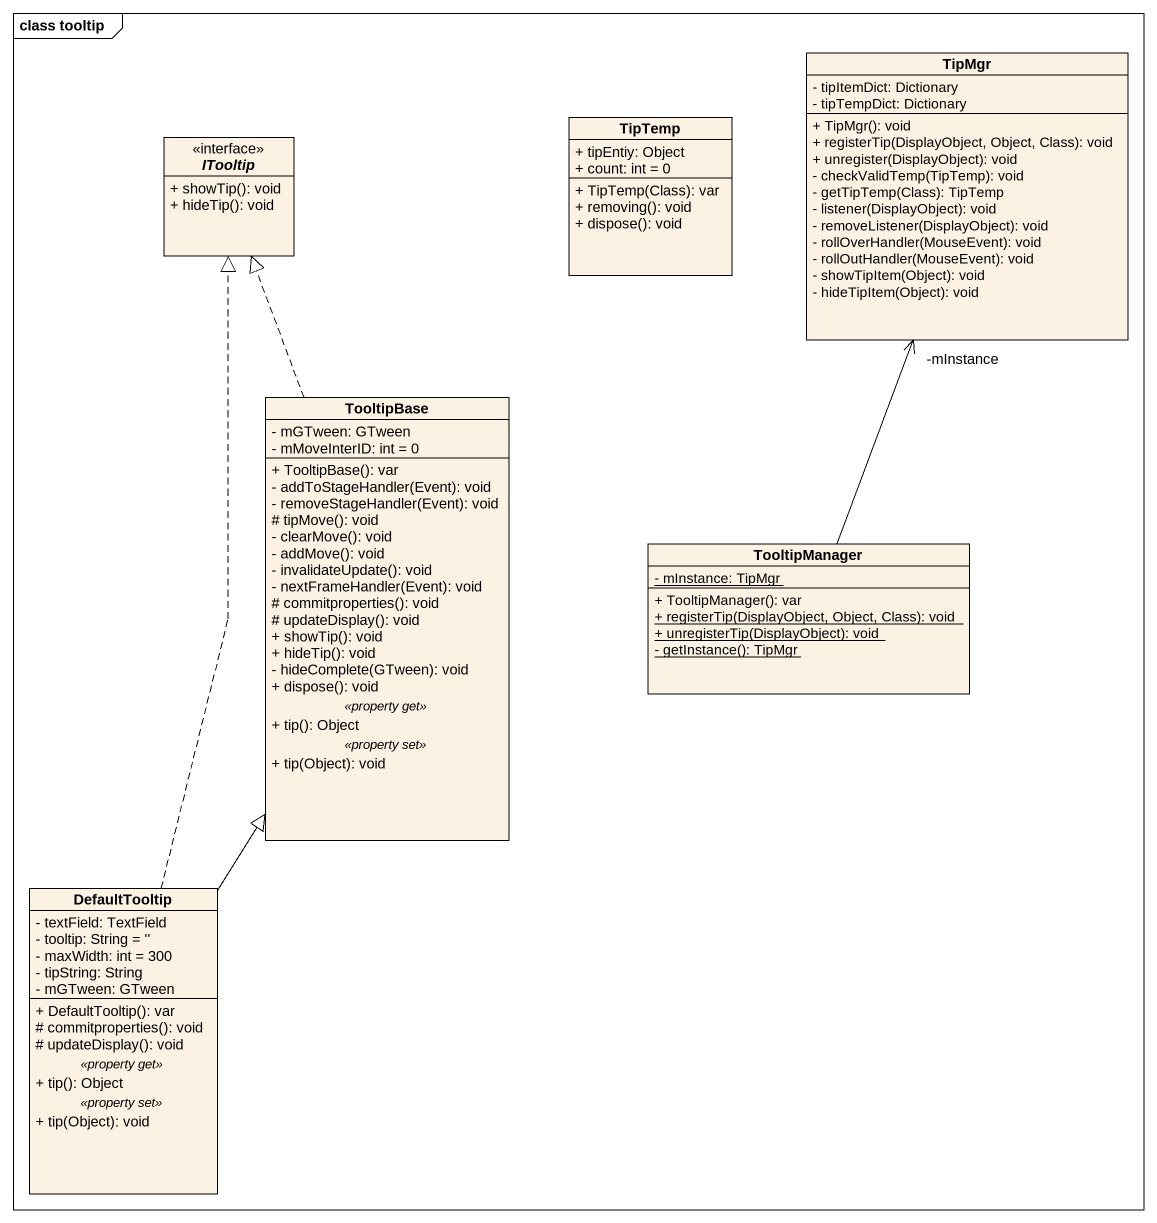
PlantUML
@startuml
mainframe class tooltip
hide circle
hide empty members
skinparam classAttributeIconSize 0
class TipMgr {
  - tipItemDict: Dictionary
  - tipTempDict: Dictionary
  + TipMgr(): void
  + registerTip(DisplayObject, Object, Class): void
  + unregister(DisplayObject): void
  - checkValidTemp(TipTemp): void
  - getTipTemp(Class): TipTemp
  - listener(DisplayObject): void
  - removeListener(DisplayObject): void
  - rollOverHandler(MouseEvent): void
  - rollOutHandler(MouseEvent): void
  - showTipItem(Object): void
  - hideTipItem(Object): void
}
interface ITooltip <<interface>> {
  + showTip(): void
  + hideTip(): void
}
class TipTemp {
  + tipEntiy: Object
  + count: int = 0
  + TipTemp(Class): var
  + removing(): void
  + dispose(): void
}
class TooltipBase {
  - mGTween: GTween
  - mMoveInterID: int = 0
  --
  + TooltipBase(): var
  - addToStageHandler(Event): void
  - removeStageHandler(Event): void
  # tipMove(): void
  - clearMove(): void
  - addMove(): void
  - invalidateUpdate(): void
  - nextFrameHandler(Event): void
  # commitproperties(): void
  # updateDisplay(): void
  + showTip(): void
  + hideTip(): void
  - hideComplete(GTween): void
  + dispose(): void
  .. <<property get>> ..
  + tip(): Object
  .. <<property set>> ..
  + tip(Object): void
}
class TooltipManager {
  {static} - mInstance: TipMgr
  + TooltipManager(): var
  {static} + registerTip(DisplayObject, Object, Class): void
  {static} + unregisterTip(DisplayObject): void
  {static} - getInstance(): TipMgr
}
class DefaultTooltip {
  - textField: TextField
  - tooltip: String = ''
  - maxWidth: int = 300
  - tipString: String
  - mGTween: GTween
  --
  + DefaultTooltip(): var
  # commitproperties(): void
  # updateDisplay(): void
  .. <<property get>> ..
  + tip(): Object
  .. <<property set>> ..
  + tip(Object): void
}
TooltipBase .up.|> ITooltip
TooltipManager -up-> "-mInstance" TipMgr
DefaultTooltip .up.|> ITooltip
DefaultTooltip -up-|> TooltipBase
@enduml
